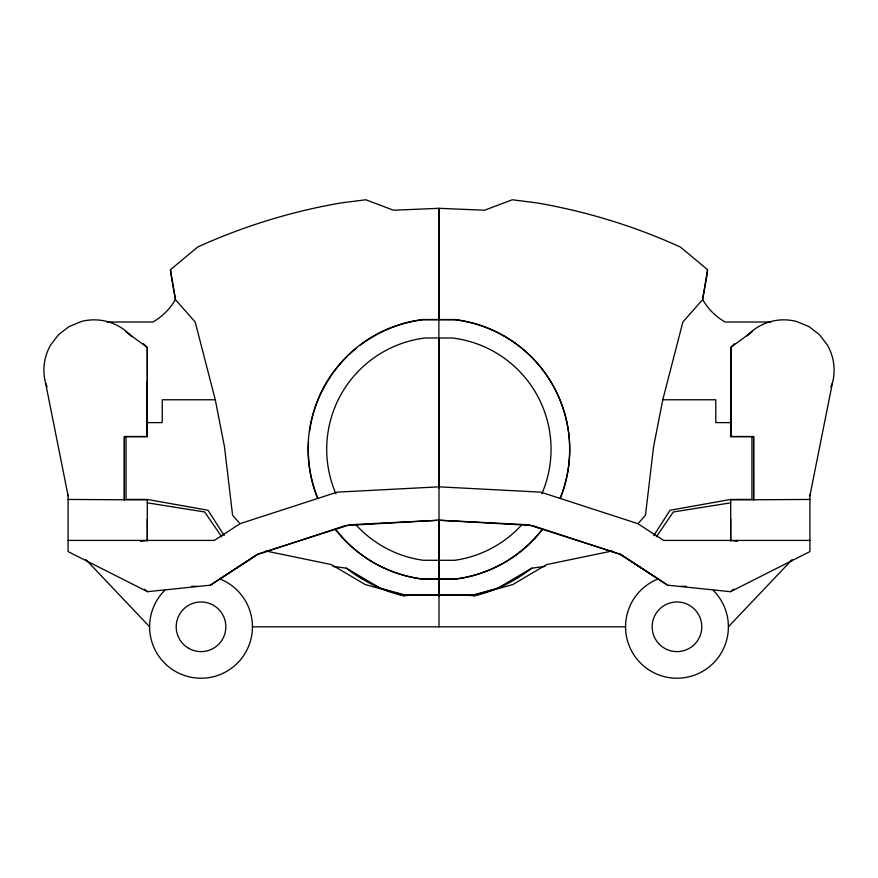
<?xml version="1.0" encoding="UTF-8"?>
<svg xmlns="http://www.w3.org/2000/svg" width="878" height="878" viewBox="0 0 878 878"><rect width="100%" height="100%" fill="white"/><g stroke="black" fill="none" stroke-linecap="round" stroke-linejoin="round"><path stroke-width="1.32" d="M124.347 500.12L124.369 436.575L147.361 436.575L147.306 347.534L143.246 343.55M140.59 541.364L147.306 540.42L147.306 499.758L124.369 499.758L124.369 436.575L147.284 436.585L147.306 381.963M438.879 337.986L438.835 488.058L438.879 319.526M439.099 319.746L439.033 208.316L393.476 210.226L365.797 199.767L340.96 202.95A585.198 585.165 0.1 0 0 197.682 247.025L170.453 269.722L171.419 277.163L175.37 299.585L195.19 322.006L215.275 399.775L224.472 446.715L232.582 515.221L239.453 523.014M753.653 500.12L753.631 436.575L730.639 436.575L730.694 347.534L734.754 343.55M730.628 541.024L730.694 519.117M438.967 319.746L439.033 208.316L484.59 210.226L512.258 199.767L537.095 202.95A585.198 585.165 -0.1 0 1 680.373 247.025L707.602 269.722L706.636 277.163L702.685 299.585L682.865 322.006L662.78 399.775L653.594 446.715L645.473 515.221L638.602 523.014M702.916 297.159L707.602 269.722M809.911 495.774L832.388 383.17A50.309 50.309 0 0 0 827.361 344.999L819.361 334.573L808.945 326.583L796.818 321.557A50.309 50.309 0 0 0 748.221 334.573L730.694 347.534L730.639 436.575L753.631 436.575L753.631 499.758L730.694 499.758L730.694 540.42L737.41 541.364M830.873 386.803L832.388 383.17M653.792 535.613L669.969 510.272L730.639 499.45L751.941 499.45L751.941 436.575M656.283 536.853L673.349 511.962L730.737 502.831M728.4 626.782L792.11 559.615M532.375 525.505L621.196 554.764L667.609 585.176L730.474 591.684L733.701 589.204M68.089 494.599L68.089 551.603L147.526 591.684L210.391 585.176L258.231 553.974L349.773 524.759L439 520.226L528.227 524.759L619.769 553.974L667.609 585.176M210.391 585.176L256.804 554.764L345.625 525.505M220.345 578.657L258.231 553.974M544.953 566.442L531.761 568.165L497.892 588.117L470.454 595.734M730.474 591.684L809.911 551.603L809.911 494.599M265.858 550.989L331.357 564.587L365.226 584.55L403.112 595.054L424.085 595.24L474.888 595.054L512.774 584.55L546.643 564.587L612.142 550.989M346.986 525.428L439 520.226L531.014 525.428M809.911 540.42L663.658 540.42L637.768 523.617L540.804 492.141L439 486.84L337.196 492.141L240.232 523.617L214.342 540.42L68.089 540.42M680.944 586.35L686.376 586.306M753.631 499.758L809.911 499.45M403.112 595.054L474.888 595.054M107.039 322.006L152.948 322.006A60.077 60.077 0 0 0 175.37 299.585L175.37 298.465M771.016 322.006L725.107 322.006A60.077 60.077 0 0 1 702.685 299.585L702.685 298.465M215.275 399.775L162.254 399.775L162.243 422.614L147.328 422.614M662.78 399.775L715.8 399.775L715.811 422.614L730.726 422.614M252.447 626.826L625.553 626.826M333.102 566.442L346.294 568.165A150.61 150.61 0 0 0 404.725 596.14M68.089 499.45L124.369 499.758M191.623 586.306L197.056 586.35M147.263 502.831L204.651 511.962L221.717 536.853M407.601 595.734L380.174 588.117L346.294 568.165M619.769 553.974L657.655 578.657M144.299 589.204L147.526 591.684M85.89 559.615L149.6 626.782M224.208 535.613L208.031 510.272L147.361 499.45L126.059 499.45L126.059 436.575M147.361 436.575L147.306 347.534L129.779 334.573A50.309 50.309 0 0 0 81.182 321.557L69.055 326.583L58.639 334.573L50.639 344.999A50.309 50.309 0 0 0 45.612 383.17L47.127 386.803M45.612 383.17L68.089 495.774M170.453 269.722L175.15 297.159M147.306 519.117L147.372 541.024M730.715 436.585L730.694 347.534M439 486.84L439 520.226M439 595.24L439 626.826M560.142 498.232A130.712 130.712 0 0 0 454.837 319.537L422.911 319.526A130.712 130.712 0 0 0 317.606 498.232M542.516 529.006A130.712 130.712 0 0 1 457.164 578.712L438.934 578.832L438.923 520.808L438.813 578.832L420.595 578.712A130.712 130.712 0 0 1 335.231 529.006M541.88 493.699A112.11 112.11 0 0 0 452.488 338.008L425.259 337.986A112.11 112.11 0 0 0 335.879 493.699M521.686 524.934A112.11 112.11 0 0 1 454.584 560.307L423.163 560.274A112.11 112.11 0 0 1 356.062 524.934M219.467 578.8A51.429 51.429 0 0 1 245.994 651.75A51.429 51.429 0 0 1 170.058 667.862A51.429 51.429 0 0 1 164.68 590.422M713.32 590.422A51.429 51.429 0 0 1 707.942 667.862A51.429 51.429 0 0 1 632.006 651.75A51.429 51.429 0 0 1 658.533 578.8M531.761 568.165A150.61 150.61 0 0 1 473.33 596.14M125.806 331.61A50.309 50.309 0 0 1 131.81 336.735M560.23 498.452A130.712 130.712 0 0 0 454.925 319.757L423.13 319.746A130.712 130.712 0 0 0 360.375 345.098M542.615 529.225A130.712 130.712 0 0 1 457.251 578.931L420.814 578.931A130.712 130.712 0 0 1 335.451 529.225M317.825 498.452A130.712 130.712 0 0 1 308.518 442.15M309.594 431.285A130.712 130.712 0 0 1 318.187 399.655M318.714 398.414A130.712 130.712 0 0 1 346.931 356.742M348.906 354.822A130.712 130.712 0 0 1 356.106 348.456M747.178 335.824A50.309 50.309 0 0 1 752.259 331.61M439.033 579.052L439.033 596.184L439.022 579.052M188.605 648.293A24.825 24.825 0 0 0 225.855 626.815A24.825 24.825 0 0 0 188.627 605.293A24.825 24.825 0 0 0 188.605 648.293M659.433 644.364A24.825 24.825 0 0 0 700.951 633.214A24.825 24.825 0 0 0 670.54 602.824A24.825 24.825 0 0 0 659.433 644.364"/></g></svg>
